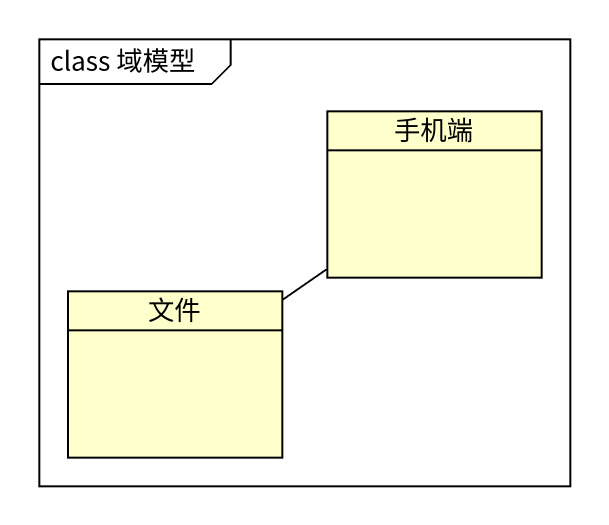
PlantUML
@startuml
mainframe class 域模型
hide circle
hide empty members
class 手机端
class 文件
文件 -up- 手机端
@enduml
